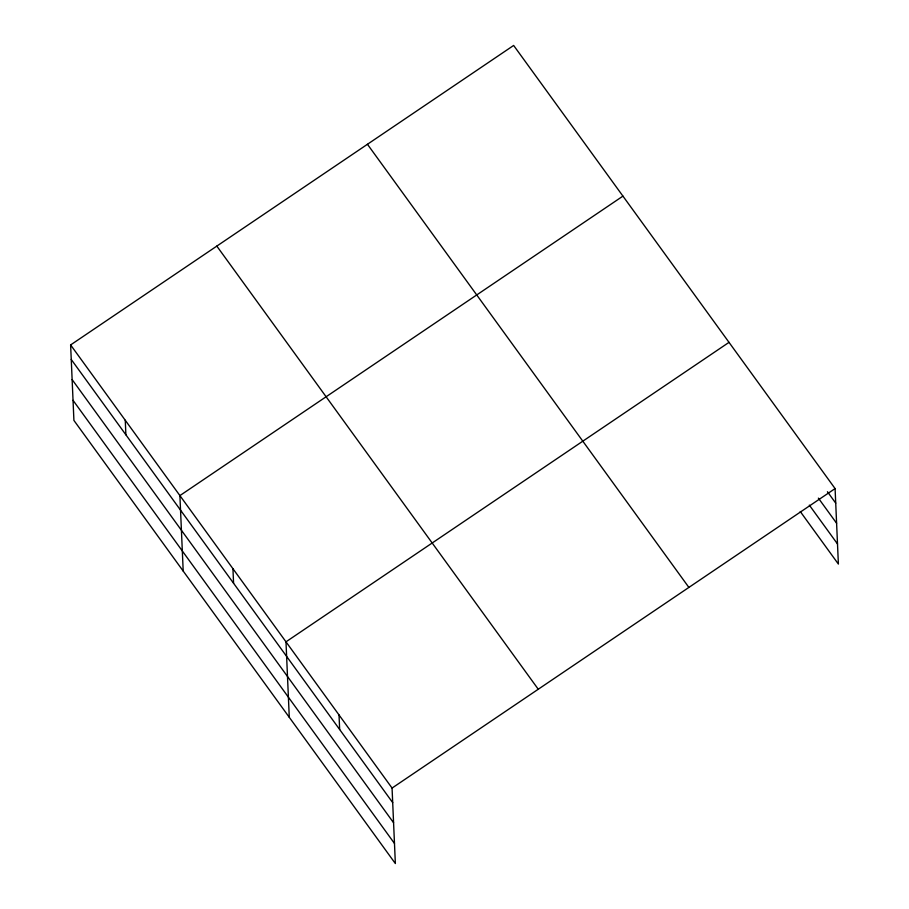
<?xml version="1.0" encoding="UTF-8"?>
<svg xmlns="http://www.w3.org/2000/svg" width="909" height="909" viewBox="0 0 909 909"><rect width="100%" height="100%" fill="white"/><g stroke="black" fill="none" stroke-linecap="round" stroke-linejoin="round"><path stroke-width="1.36" d="M70.618 344.931L392.063 788.069L395.358 863.55L73.913 420.412L70.618 344.931L513.642 45.45L835.087 488.587L838.382 564.069L800.261 511.517M622.938 196.117L179.902 495.598L183.198 571.079M729.018 342.352L285.983 641.834L289.278 717.315M392.063 788.069L835.087 488.587M827.44 491.724L835.723 503.154M818.373 498.121L836.61 523.254M809.328 505.12L837.507 543.968M367.441 144.281L688.886 587.419M216.819 246.1L538.264 689.238M71.254 359.487L392.699 802.636M72.129 379.598L393.574 822.736M73.027 400.312L394.483 843.45M339.023 714.951L339.659 729.518M232.943 568.716L233.579 583.271M125.26 420.265L125.896 434.82"/></g></svg>
